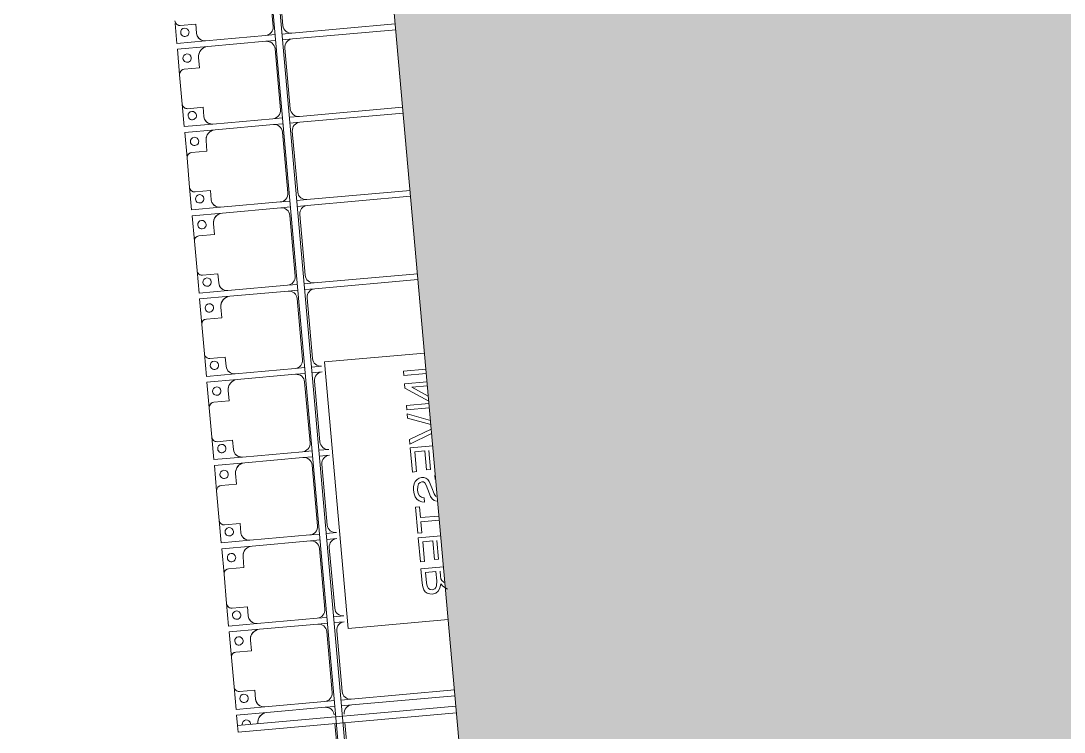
# Model space of a CAD drawing. Header units: millimetres. Extents: x -861324 to 439029, y -308065 to 694685.
# Drawn here: x -83653 to -77408, y 25331 to 29586 of the extents above; entities that cross this region are included whole.
import ezdxf

# ---------------------------------------------------------------- set-up
doc = ezdxf.new("R2010")
doc.units = ezdxf.units.MM
for name, color, linetype, lineweight in [('A-DETL-GENF', 92, 'Continuous', 9), ('A-DETL-THIN', 151, 'Continuous', 9), ('A-GENM', 13, 'Continuous', 9), ('S-BEAM', 12, 'Continuous', 9)]:
    doc.layers.add(name, color=color, linetype=linetype, lineweight=lineweight)

# ---------------------------------------------------------------- blocks, each defined once
blk = doc.blocks.new('Dải phao đi lại kèm đỡ invester - DẢI PHAO ĐI LẠI-19658-BỐ TRÍ BÈ PIN HỒ BẢN MÒNG')
at = {"layer": 'A-GENM', "color": 7}
for p, q in [((134223.4, -620.3), (134223.4, 0)), ((134258.4, 0), (134258.4, -620.3)), ((135223.4, -620.3), (135223.4, 0)), ((135258.4, 0), (135258.4, -620.3)), ((138223.4, -620.3), (138223.4, 0)), ((134723.4, -620.3), (134723.4, 0)), ((134758.4, 0), (134758.4, -620.3)), ((135723.4, -620.3), (135723.4, 0)), ((135758.4, 0), (135758.4, -620.3)), ((138258.4, 0), (138258.4, -620.3)), ((134223.4, -620.3), (134223.4, -681.1)), ((134258.4, -681.1), (134258.4, -620.3)), ((134723.4, -620.3), (134723.4, -681.1)), ((134758.4, -681.1), (134758.4, -620.3)), ((135223.4, -620.3), (135223.4, -681.1)), ((135258.4, -681.1), (135258.4, -620.3)), ((135723.4, -620.3), (135723.4, -681.1)), ((135758.4, -681.1), (135758.4, -620.3)), ((136223.4, -620.3), (136223.4, -681.1)), ((136258.4, -681.1), (136258.4, -620.3)), ((136723.4, -620.3), (136723.4, -681.1)), ((136758.4, -681.1), (136758.4, -620.3)), ((137223.4, -620.3), (137223.4, -681.1)), ((137258.4, -681.1), (137258.4, -620.3)), ((137723.4, -620.3), (137723.4, -681.1)), ((137758.4, -681.1), (137758.4, -620.3)), ((138223.4, -620.3), (138223.4, -681.1)), ((138258.4, -681.1), (138258.4, -620.3)), ((133808.4, -670.3), (134173.4, -670.3)), ((134308.4, -670.3), (134673.4, -670.3)), ((134808.4, -670.3), (135173.4, -670.3)), ((135308.4, -670.3), (135673.4, -670.3)), ((135808.4, -670.3), (136173.4, -670.3)), ((136308.4, -670.3), (136673.4, -670.3)), ((136808.4, -670.3), (137173.4, -670.3)), ((137308.4, -670.3), (137673.4, -670.3)), ((137808.4, -670.3), (138173.4, -670.3)), ((138360, -670.3), (138673.4, -670.3)), ((134173.4, -729.7), (133808.4, -729.7)), ((134223.4, -721.1), (134223.4, -779.7)), ((134258.4, -779.7), (134258.4, -721.1)), ((134673.4, -729.7), (134308.4, -729.7)), ((134723.4, -721.1), (134723.4, -779.7)), ((134758.4, -779.7), (134758.4, -721.1)), ((135173.4, -729.7), (134808.4, -729.7)), ((135223.4, -721.1), (135223.4, -779.7)), ((135258.4, -779.7), (135258.4, -721.1)), ((135673.4, -729.7), (135308.4, -729.7)), ((135723.4, -721.1), (135723.4, -779.7)), ((135758.4, -779.7), (135758.4, -721.1)), ((136173.4, -729.7), (135808.4, -729.7)), ((136223.4, -721.1), (136223.4, -779.7)), ((136258.4, -779.7), (136258.4, -721.1)), ((136673.4, -729.7), (136308.4, -729.7)), ((136723.4, -721.1), (136723.4, -779.7)), ((136758.4, -779.7), (136758.4, -721.1)), ((137173.4, -729.7), (136808.4, -729.7)), ((137223.4, -721.1), (137223.4, -779.7)), ((137258.4, -779.7), (137258.4, -721.1)), ((137673.4, -729.7), (137308.4, -729.7)), ((137723.4, -721.1), (137723.4, -779.7)), ((137758.4, -779.7), (137758.4, -721.1)), ((138173.4, -729.7), (137808.4, -729.7)), ((138223.4, -721.1), (138223.4, -779.7)), ((138258.4, -779.7), (138258.4, -721.1)), ((138673.4, -729.7), (138360, -729.7)), ((134223.4, -1139.7), (134223.4, -779.7)), ((134258.4, -779.7), (134258.4, -1129.7)), ((134723.4, -1139.7), (134723.4, -779.7)), ((134758.4, -779.7), (134758.4, -1129.7)), ((135223.4, -1139.7), (135223.4, -779.7)), ((135258.4, -779.7), (135258.4, -1129.7)), ((135723.4, -1139.7), (135723.4, -779.7)), ((135758.4, -779.7), (135758.4, -1129.7)), ((136223.4, -1139.7), (136223.4, -779.7)), ((136258.4, -779.7), (136258.4, -1129.7)), ((136723.4, -1139.7), (136723.4, -779.7)), ((136758.4, -779.7), (136758.4, -1129.7)), ((137223.4, -1139.7), (137223.4, -779.7)), ((137258.4, -779.7), (137258.4, -1129.7)), ((137723.4, -1139.7), (137723.4, -779.7)), ((137758.4, -779.7), (137758.4, -1129.7)), ((138223.4, -1139.7), (138223.4, -779.7)), ((138258.4, -779.7), (138258.4, -1129.7)), ((134118.2, -1282.2), (134118.2, -1189.7)), ((134118.2, -1189.7), (134173.4, -1189.7)), ((134318.4, -1189.7), (134381.8, -1189.7)), ((134381.8, -1189.7), (134381.8, -1282.2)), ((134618.2, -1282.2), (134618.2, -1189.7)), ((134618.2, -1189.7), (134673.4, -1189.7)), ((134818.4, -1189.7), (134881.8, -1189.7)), ((134881.8, -1189.7), (134881.8, -1282.2)), ((135118.2, -1282.2), (135118.2, -1189.7)), ((135118.2, -1189.7), (135173.4, -1189.7)), ((135318.4, -1189.7), (135381.8, -1189.7)), ((135381.8, -1189.7), (135381.8, -1282.2)), ((135618.2, -1282.2), (135618.2, -1189.7)), ((135618.2, -1189.7), (135673.4, -1189.7)), ((135818.4, -1189.7), (135881.8, -1189.7)), ((135881.8, -1189.7), (135881.8, -1282.2)), ((136118.2, -1282.2), (136118.2, -1189.7)), ((136118.2, -1189.7), (136173.4, -1189.7)), ((136318.4, -1189.7), (136381.8, -1189.7)), ((136381.8, -1189.7), (136381.8, -1282.2)), ((136618.2, -1282.2), (136618.2, -1189.7)), ((136618.2, -1189.7), (136673.4, -1189.7)), ((136818.4, -1189.7), (136881.8, -1189.7)), ((136881.8, -1189.7), (136881.8, -1282.2)), ((137118.2, -1282.2), (137118.2, -1189.7)), ((137118.2, -1189.7), (137173.4, -1189.7)), ((137318.4, -1189.7), (137381.8, -1189.7)), ((137381.8, -1189.7), (137381.8, -1282.2)), ((137618.2, -1282.2), (137618.2, -1189.7)), ((137618.2, -1189.7), (137673.4, -1189.7)), ((137818.4, -1189.7), (137881.8, -1189.7)), ((137881.8, -1189.7), (137881.8, -1282.2)), ((138118.2, -1282.2), (138118.2, -1189.7)), ((138118.2, -1189.7), (138173.4, -1189.7)), ((134411.8, -1312.2), (134588.2, -1312.2)), ((134911.8, -1312.2), (135088.2, -1312.2)), ((135411.8, -1312.2), (135588.2, -1312.2)), ((135911.8, -1312.2), (136088.2, -1312.2)), ((136411.8, -1312.2), (136588.2, -1312.2)), ((136911.8, -1312.2), (137088.2, -1312.2)), ((137411.8, -1312.2), (137588.2, -1312.2)), ((137911.8, -1312.2), (138088.2, -1312.2))]:
    blk.add_line(p, q, dxfattribs=at)
at = {"layer": 'A-GENM', "color": 9}
for p, q in [((134223.4, -620.3), (134223.4, -681.1)), ((134258.4, -681.1), (134258.4, -620.3)), ((134723.4, -620.3), (134723.4, -681.1)), ((134758.4, -681.1), (134758.4, -620.3)), ((135223.4, -620.3), (135223.4, -681.1)), ((135258.4, -681.1), (135258.4, -620.3)), ((135723.4, -620.3), (135723.4, -681.1)), ((135758.4, -681.1), (135758.4, -620.3)), ((136223.4, -620.3), (136223.4, -681.1)), ((136258.4, -681.1), (136258.4, -620.3)), ((136723.4, -620.3), (136723.4, -681.1)), ((136758.4, -681.1), (136758.4, -620.3)), ((137223.4, -620.3), (137223.4, -681.1)), ((137258.4, -681.1), (137258.4, -620.3)), ((137723.4, -620.3), (137723.4, -681.1)), ((137758.4, -681.1), (137758.4, -620.3)), ((138223.4, -620.3), (138223.4, -681.1)), ((138258.4, -681.1), (138258.4, -620.3)), ((134223.4, -721.1), (134223.4, -779.7)), ((134258.4, -779.7), (134258.4, -721.1)), ((134723.4, -721.1), (134723.4, -779.7)), ((134758.4, -779.7), (134758.4, -721.1)), ((135223.4, -721.1), (135223.4, -779.7)), ((135258.4, -779.7), (135258.4, -721.1)), ((135723.4, -721.1), (135723.4, -779.7)), ((135758.4, -779.7), (135758.4, -721.1)), ((136223.4, -721.1), (136223.4, -779.7)), ((136258.4, -779.7), (136258.4, -721.1)), ((136723.4, -721.1), (136723.4, -779.7)), ((136758.4, -779.7), (136758.4, -721.1)), ((137223.4, -721.1), (137223.4, -779.7)), ((137258.4, -779.7), (137258.4, -721.1)), ((137723.4, -721.1), (137723.4, -779.7)), ((137758.4, -779.7), (137758.4, -721.1)), ((138223.4, -721.1), (138223.4, -779.7)), ((138258.4, -779.7), (138258.4, -721.1)), ((134223.4, -1139.7), (134223.4, -1312.2)), ((134223.4, -1312.2), (134223.4, -1139.7)), ((134258.4, -1312.2), (134258.4, -1129.7)), ((134258.4, -1129.7), (134258.4, -1312.2)), ((134723.4, -1139.7), (134723.4, -1312.2)), ((134723.4, -1312.2), (134723.4, -1139.7)), ((134758.4, -1312.2), (134758.4, -1129.7)), ((134758.4, -1129.7), (134758.4, -1312.2)), ((135223.4, -1139.7), (135223.4, -1312.2)), ((135223.4, -1312.2), (135223.4, -1139.7)), ((135258.4, -1312.2), (135258.4, -1129.7)), ((135258.4, -1129.7), (135258.4, -1312.2)), ((135723.4, -1139.7), (135723.4, -1312.2)), ((135723.4, -1312.2), (135723.4, -1139.7)), ((135758.4, -1312.2), (135758.4, -1129.7)), ((135758.4, -1129.7), (135758.4, -1312.2)), ((136223.4, -1139.7), (136223.4, -1312.2)), ((136223.4, -1312.2), (136223.4, -1139.7)), ((136258.4, -1312.2), (136258.4, -1129.7)), ((136258.4, -1129.7), (136258.4, -1312.2)), ((136723.4, -1139.7), (136723.4, -1312.2)), ((136723.4, -1312.2), (136723.4, -1139.7)), ((136758.4, -1312.2), (136758.4, -1129.7)), ((136758.4, -1129.7), (136758.4, -1312.2)), ((137223.4, -1139.7), (137223.4, -1312.2)), ((137223.4, -1312.2), (137223.4, -1139.7)), ((137258.4, -1312.2), (137258.4, -1129.7)), ((137258.4, -1129.7), (137258.4, -1312.2)), ((137723.4, -1139.7), (137723.4, -1312.2)), ((137723.4, -1312.2), (137723.4, -1139.7)), ((137758.4, -1312.2), (137758.4, -1129.7)), ((137758.4, -1129.7), (137758.4, -1312.2)), ((138223.4, -1139.7), (138223.4, -1312.2)), ((138223.4, -1312.2), (138223.4, -1139.7)), ((138258.4, -1312.2), (138258.4, -1129.7)), ((138258.4, -1129.7), (138258.4, -1312.2)), ((134173.4, -1189.7), (134118.2, -1189.7)), ((134118.2, -1189.7), (134118.2, -1282.2)), ((134118.2, -1282.2), (134118.2, -1189.7)), ((134118.2, -1189.7), (134118.2, -1282.2)), ((134118.2, -1189.7), (134173.4, -1189.7)), ((134173.4, -1189.7), (134118.2, -1189.7)), ((134381.8, -1189.7), (134318.4, -1189.7)), ((134318.4, -1189.7), (134381.8, -1189.7)), ((134381.8, -1189.7), (134318.4, -1189.7)), ((134381.8, -1282.2), (134381.8, -1189.7)), ((134381.8, -1189.7), (134381.8, -1282.2)), ((134381.8, -1282.2), (134381.8, -1189.7)), ((134673.4, -1189.7), (134618.2, -1189.7)), ((134618.2, -1189.7), (134618.2, -1282.2)), ((134618.2, -1282.2), (134618.2, -1189.7)), ((134618.2, -1189.7), (134618.2, -1282.2)), ((134618.2, -1189.7), (134673.4, -1189.7)), ((134673.4, -1189.7), (134618.2, -1189.7)), ((134881.8, -1189.7), (134818.4, -1189.7)), ((134818.4, -1189.7), (134881.8, -1189.7)), ((134881.8, -1189.7), (134818.4, -1189.7)), ((134881.8, -1282.2), (134881.8, -1189.7)), ((134881.8, -1189.7), (134881.8, -1282.2)), ((134881.8, -1282.2), (134881.8, -1189.7)), ((135173.4, -1189.7), (135118.2, -1189.7)), ((135118.2, -1189.7), (135118.2, -1282.2)), ((135118.2, -1282.2), (135118.2, -1189.7)), ((135118.2, -1189.7), (135118.2, -1282.2)), ((135118.2, -1189.7), (135173.4, -1189.7)), ((135173.4, -1189.7), (135118.2, -1189.7)), ((135381.8, -1189.7), (135318.4, -1189.7)), ((135318.4, -1189.7), (135381.8, -1189.7)), ((135381.8, -1189.7), (135318.4, -1189.7)), ((135381.8, -1282.2), (135381.8, -1189.7)), ((135381.8, -1189.7), (135381.8, -1282.2)), ((135381.8, -1282.2), (135381.8, -1189.7)), ((135673.4, -1189.7), (135618.2, -1189.7)), ((135618.2, -1189.7), (135618.2, -1282.2)), ((135618.2, -1282.2), (135618.2, -1189.7)), ((135618.2, -1189.7), (135618.2, -1282.2)), ((135618.2, -1189.7), (135673.4, -1189.7)), ((135673.4, -1189.7), (135618.2, -1189.7)), ((135881.8, -1189.7), (135818.4, -1189.7)), ((135818.4, -1189.7), (135881.8, -1189.7)), ((135881.8, -1189.7), (135818.4, -1189.7)), ((135881.8, -1282.2), (135881.8, -1189.7)), ((135881.8, -1189.7), (135881.8, -1282.2)), ((135881.8, -1282.2), (135881.8, -1189.7)), ((136173.4, -1189.7), (136118.2, -1189.7)), ((136118.2, -1189.7), (136118.2, -1282.2)), ((136118.2, -1282.2), (136118.2, -1189.7)), ((136118.2, -1189.7), (136118.2, -1282.2)), ((136118.2, -1189.7), (136173.4, -1189.7)), ((136173.4, -1189.7), (136118.2, -1189.7)), ((136381.8, -1189.7), (136318.4, -1189.7)), ((136318.4, -1189.7), (136381.8, -1189.7)), ((136381.8, -1189.7), (136318.4, -1189.7)), ((136381.8, -1282.2), (136381.8, -1189.7)), ((136381.8, -1189.7), (136381.8, -1282.2)), ((136381.8, -1282.2), (136381.8, -1189.7)), ((136673.4, -1189.7), (136618.2, -1189.7)), ((136618.2, -1189.7), (136618.2, -1282.2)), ((136618.2, -1282.2), (136618.2, -1189.7)), ((136618.2, -1189.7), (136618.2, -1282.2)), ((136618.2, -1189.7), (136673.4, -1189.7)), ((136673.4, -1189.7), (136618.2, -1189.7)), ((136881.8, -1189.7), (136818.4, -1189.7)), ((136818.4, -1189.7), (136881.8, -1189.7)), ((136881.8, -1189.7), (136818.4, -1189.7)), ((136881.8, -1282.2), (136881.8, -1189.7)), ((136881.8, -1189.7), (136881.8, -1282.2)), ((136881.8, -1282.2), (136881.8, -1189.7)), ((137173.4, -1189.7), (137118.2, -1189.7)), ((137118.2, -1189.7), (137118.2, -1282.2)), ((137118.2, -1282.2), (137118.2, -1189.7)), ((137118.2, -1189.7), (137118.2, -1282.2)), ((137118.2, -1189.7), (137173.4, -1189.7)), ((137173.4, -1189.7), (137118.2, -1189.7)), ((137381.8, -1189.7), (137318.4, -1189.7)), ((137318.4, -1189.7), (137381.8, -1189.7)), ((137381.8, -1189.7), (137318.4, -1189.7)), ((137381.8, -1282.2), (137381.8, -1189.7)), ((137381.8, -1189.7), (137381.8, -1282.2)), ((137381.8, -1282.2), (137381.8, -1189.7)), ((137673.4, -1189.7), (137618.2, -1189.7)), ((137618.2, -1189.7), (137618.2, -1282.2)), ((137618.2, -1282.2), (137618.2, -1189.7)), ((137618.2, -1189.7), (137618.2, -1282.2)), ((137618.2, -1189.7), (137673.4, -1189.7)), ((137673.4, -1189.7), (137618.2, -1189.7)), ((137881.8, -1189.7), (137818.4, -1189.7)), ((137818.4, -1189.7), (137881.8, -1189.7)), ((137881.8, -1189.7), (137818.4, -1189.7)), ((137881.8, -1282.2), (137881.8, -1189.7)), ((137881.8, -1189.7), (137881.8, -1282.2)), ((137881.8, -1282.2), (137881.8, -1189.7)), ((138173.4, -1189.7), (138118.2, -1189.7)), ((138118.2, -1189.7), (138118.2, -1282.2)), ((138118.2, -1282.2), (138118.2, -1189.7)), ((138118.2, -1189.7), (138118.2, -1282.2)), ((138118.2, -1189.7), (138173.4, -1189.7)), ((138173.4, -1189.7), (138118.2, -1189.7)), ((134223.4, -1312.2), (134103.8, -1312.2)), ((134103.8, -1312.2), (134223.4, -1312.2)), ((134411.8, -1312.2), (134258.4, -1312.2)), ((134258.4, -1312.2), (134411.8, -1312.2)), ((134723.4, -1312.2), (134588.2, -1312.2)), ((134588.2, -1312.2), (134723.4, -1312.2)), ((134911.8, -1312.2), (134758.4, -1312.2)), ((134758.4, -1312.2), (134911.8, -1312.2)), ((135223.4, -1312.2), (135088.2, -1312.2)), ((135088.2, -1312.2), (135223.4, -1312.2)), ((135411.8, -1312.2), (135258.4, -1312.2)), ((135258.4, -1312.2), (135411.8, -1312.2)), ((135723.4, -1312.2), (135588.2, -1312.2)), ((135588.2, -1312.2), (135723.4, -1312.2)), ((135911.8, -1312.2), (135758.4, -1312.2)), ((135758.4, -1312.2), (135911.8, -1312.2)), ((136223.4, -1312.2), (136088.2, -1312.2)), ((136088.2, -1312.2), (136223.4, -1312.2)), ((136411.8, -1312.2), (136258.4, -1312.2)), ((136258.4, -1312.2), (136411.8, -1312.2)), ((136723.4, -1312.2), (136588.2, -1312.2)), ((136588.2, -1312.2), (136723.4, -1312.2)), ((136911.8, -1312.2), (136758.4, -1312.2)), ((136758.4, -1312.2), (136911.8, -1312.2)), ((137223.4, -1312.2), (137088.2, -1312.2)), ((137088.2, -1312.2), (137223.4, -1312.2)), ((137411.8, -1312.2), (137258.4, -1312.2)), ((137258.4, -1312.2), (137411.8, -1312.2)), ((137723.4, -1312.2), (137588.2, -1312.2)), ((137588.2, -1312.2), (137723.4, -1312.2)), ((137911.8, -1312.2), (137758.4, -1312.2)), ((137758.4, -1312.2), (137911.8, -1312.2)), ((138223.4, -1312.2), (138088.2, -1312.2)), ((138088.2, -1312.2), (138223.4, -1312.2)), ((138320, -1312.2), (138258.4, -1312.2)), ((138258.4, -1312.2), (138320, -1312.2))]:
    blk.add_line(p, q, dxfattribs=at)
at = {"layer": 'A-GENM', "color": 7}
for centre, radius, start, end in [((134173.4, -620.3), 50, 270, 0), ((134308.4, -620.3), 50, 180, 270), ((134673.4, -620.3), 50, 270, 0), ((134808.4, -620.3), 50, 180, 270), ((135173.4, -620.3), 50, 270, 0), ((135308.4, -620.3), 50, 180, 270), ((135673.4, -620.3), 50, 270, 0), ((135808.4, -620.3), 50, 180, 270), ((136173.4, -620.3), 50, 270, 0), ((136308.4, -620.3), 50, 180, 270), ((136673.4, -620.3), 50, 270, 0), ((136808.4, -620.3), 50, 180, 270), ((137173.4, -620.3), 50, 270, 0), ((137308.4, -620.3), 50, 180, 270), ((137673.4, -620.3), 50, 270, 0), ((137808.4, -620.3), 50, 180, 270), ((138173.4, -620.3), 50, 270, 0), ((138308.4, -620.3), 50, 180, 270), ((134173.4, -779.7), 50, 360, 90), ((134308.4, -779.7), 50, 90, 180), ((134673.4, -779.7), 50, 360, 90), ((134808.4, -779.7), 50, 90, 180), ((135173.4, -779.7), 50, 360, 90), ((135308.4, -779.7), 50, 90, 180), ((135673.4, -779.7), 50, 360, 90), ((135808.4, -779.7), 50, 90, 180), ((136173.4, -779.7), 50, 360, 90), ((136308.4, -779.7), 50, 90, 180), ((136673.4, -779.7), 50, 360, 90), ((136808.4, -779.7), 50, 90, 180), ((137173.4, -779.7), 50, 360, 90), ((137308.4, -779.7), 50, 90, 180), ((137673.4, -779.7), 50, 360, 90), ((137808.4, -779.7), 50, 90, 180), ((138173.4, -779.7), 50, 360, 90), ((138308.4, -779.7), 50, 90, 180), ((134173.4, -1139.7), 50, 270, 360), ((134318.4, -1129.7), 60, 180, 270), ((134673.4, -1139.7), 50, 270, 360), ((134818.4, -1129.7), 60, 180, 270), ((135173.4, -1139.7), 50, 270, 360), ((135318.4, -1129.7), 60, 180, 270), ((135673.4, -1139.7), 50, 270, 360), ((135818.4, -1129.7), 60, 180, 270), ((136173.4, -1139.7), 50, 270, 360), ((136318.4, -1129.7), 60, 180, 270), ((136673.4, -1139.7), 50, 270, 360), ((136818.4, -1129.7), 60, 180, 270), ((137173.4, -1139.7), 50, 270, 360), ((137318.4, -1129.7), 60, 180, 270), ((137673.4, -1139.7), 50, 270, 360), ((137818.4, -1129.7), 60, 180, 270), ((138173.4, -1139.7), 50, 270, 360), ((138318.4, -1129.7), 60, 180, 270), ((134088.2, -1282.2), 30, 270, 0), ((134411.8, -1282.2), 30, 180, 270), ((134588.2, -1282.2), 30, 270, 0), ((134911.8, -1282.2), 30, 180, 270), ((135088.2, -1282.2), 30, 270, 0), ((135411.8, -1282.2), 30, 180, 270), ((135588.2, -1282.2), 30, 270, 0), ((135911.8, -1282.2), 30, 180, 270), ((136088.2, -1282.2), 30, 270, 0), ((136411.8, -1282.2), 30, 180, 270), ((136588.2, -1282.2), 30, 270, 0), ((136911.8, -1282.2), 30, 180, 270), ((137088.2, -1282.2), 30, 270, 0), ((137411.8, -1282.2), 30, 180, 270), ((137588.2, -1282.2), 30, 270, 0), ((137911.8, -1282.2), 30, 180, 270), ((138088.2, -1282.2), 30, 270, 0)]:
    blk.add_arc(centre, radius, start, end, dxfattribs=at)
at = {"layer": 'A-GENM', "color": 9}
for centre, radius, start, end in [((134173.4, -1139.7), 50, 270, 345), ((134173.4, -1139.7), 50, 270, 345), ((134173.4, -1139.7), 50, 270, 345), ((134318.4, -1129.7), 60, 195, 270), ((134318.4, -1129.7), 60, 195, 270), ((134318.4, -1129.7), 60, 195, 270), ((134673.4, -1139.7), 50, 270, 345), ((134673.4, -1139.7), 50, 270, 345), ((134673.4, -1139.7), 50, 270, 345), ((134818.4, -1129.7), 60, 195, 270), ((134818.4, -1129.7), 60, 195, 270), ((134818.4, -1129.7), 60, 195, 270), ((135173.4, -1139.7), 50, 270, 345), ((135173.4, -1139.7), 50, 270, 345), ((135173.4, -1139.7), 50, 270, 345), ((135318.4, -1129.7), 60, 195, 270), ((135318.4, -1129.7), 60, 195, 270), ((135318.4, -1129.7), 60, 195, 270), ((135673.4, -1139.7), 50, 270, 345), ((135673.4, -1139.7), 50, 270, 345), ((135673.4, -1139.7), 50, 270, 345), ((135818.4, -1129.7), 60, 195, 270), ((135818.4, -1129.7), 60, 195, 270), ((135818.4, -1129.7), 60, 195, 270), ((136173.4, -1139.7), 50, 270, 345), ((136173.4, -1139.7), 50, 270, 345), ((136173.4, -1139.7), 50, 270, 345), ((136318.4, -1129.7), 60, 195, 270), ((136318.4, -1129.7), 60, 195, 270), ((136318.4, -1129.7), 60, 195, 270), ((136673.4, -1139.7), 50, 270, 345), ((136673.4, -1139.7), 50, 270, 345), ((136673.4, -1139.7), 50, 270, 345), ((136818.4, -1129.7), 60, 195, 270), ((136818.4, -1129.7), 60, 195, 270), ((136818.4, -1129.7), 60, 195, 270), ((137173.4, -1139.7), 50, 270, 345), ((137173.4, -1139.7), 50, 270, 345), ((137173.4, -1139.7), 50, 270, 345), ((137318.4, -1129.7), 60, 195, 270), ((137318.4, -1129.7), 60, 195, 270), ((137318.4, -1129.7), 60, 195, 270), ((137673.4, -1139.7), 50, 270, 345), ((137673.4, -1139.7), 50, 270, 345), ((137673.4, -1139.7), 50, 270, 345), ((137818.4, -1129.7), 60, 195, 270), ((137818.4, -1129.7), 60, 195, 270), ((137818.4, -1129.7), 60, 195, 270), ((138173.4, -1139.7), 50, 270, 345), ((138173.4, -1139.7), 50, 270, 345), ((138173.4, -1139.7), 50, 270, 345), ((138318.4, -1129.7), 60, 195, 270), ((138318.4, -1129.7), 60, 195, 270), ((138318.4, -1129.7), 60, 195, 270), ((134161.8, -1258.6), 25, 90, 270), ((134161.8, -1258.6), 25, 90, 270), ((134161.8, -1258.6), 25, 270, 90), ((134161.8, -1258.6), 25, 270, 90), ((134316.8, -1258.6), 25, 90, 270), ((134316.8, -1258.6), 25, 90, 270), ((134316.8, -1258.6), 25, 270, 90), ((134316.8, -1258.6), 25, 270, 90), ((134661.8, -1258.6), 25, 90, 270), ((134661.8, -1258.6), 25, 90, 270), ((134661.8, -1258.6), 25, 270, 90), ((134661.8, -1258.6), 25, 270, 90), ((134816.8, -1258.6), 25, 90, 270), ((134816.8, -1258.6), 25, 90, 270), ((134816.8, -1258.6), 25, 270, 90), ((134816.8, -1258.6), 25, 270, 90), ((135161.8, -1258.6), 25, 90, 270), ((135161.8, -1258.6), 25, 90, 270), ((135161.8, -1258.6), 25, 270, 90), ((135161.8, -1258.6), 25, 270, 90), ((135316.8, -1258.6), 25, 90, 270), ((135316.8, -1258.6), 25, 90, 270), ((135316.8, -1258.6), 25, 270, 90), ((135316.8, -1258.6), 25, 270, 90), ((135661.8, -1258.6), 25, 90, 270), ((135661.8, -1258.6), 25, 90, 270), ((135661.8, -1258.6), 25, 270, 90), ((135661.8, -1258.6), 25, 270, 90), ((135816.8, -1258.6), 25, 90, 270), ((135816.8, -1258.6), 25, 90, 270), ((135816.8, -1258.6), 25, 270, 90), ((135816.8, -1258.6), 25, 270, 90), ((136161.8, -1258.6), 25, 90, 270), ((136161.8, -1258.6), 25, 90, 270), ((136161.8, -1258.6), 25, 270, 90), ((136161.8, -1258.6), 25, 270, 90), ((136316.8, -1258.6), 25, 90, 270), ((136316.8, -1258.6), 25, 90, 270), ((136316.8, -1258.6), 25, 270, 90), ((136316.8, -1258.6), 25, 270, 90), ((136661.8, -1258.6), 25, 90, 270), ((136661.8, -1258.6), 25, 90, 270), ((136661.8, -1258.6), 25, 270, 90), ((136661.8, -1258.6), 25, 270, 90), ((136816.8, -1258.6), 25, 90, 270), ((136816.8, -1258.6), 25, 90, 270), ((136816.8, -1258.6), 25, 270, 90), ((136816.8, -1258.6), 25, 270, 90), ((137161.8, -1258.6), 25, 90, 270), ((137161.8, -1258.6), 25, 90, 270), ((137161.8, -1258.6), 25, 270, 90), ((137161.8, -1258.6), 25, 270, 90), ((137316.8, -1258.6), 25, 90, 270), ((137316.8, -1258.6), 25, 90, 270), ((137316.8, -1258.6), 25, 270, 90), ((137316.8, -1258.6), 25, 270, 90), ((137661.8, -1258.6), 25, 90, 270), ((137661.8, -1258.6), 25, 90, 270), ((137661.8, -1258.6), 25, 270, 90), ((137661.8, -1258.6), 25, 270, 90), ((137816.8, -1258.6), 25, 90, 270), ((137816.8, -1258.6), 25, 90, 270), ((137816.8, -1258.6), 25, 270, 90), ((137816.8, -1258.6), 25, 270, 90), ((138161.8, -1258.6), 25, 90, 270), ((138161.8, -1258.6), 25, 90, 270), ((138161.8, -1258.6), 25, 270, 90), ((138161.8, -1258.6), 25, 270, 90), ((138316.8, -1258.6), 25, 90, 270), ((138316.8, -1258.6), 25, 90, 270), ((134088.2, -1282.2), 30, 300, 0), ((134088.2, -1282.2), 30, 300, 0), ((134088.2, -1282.2), 30, 300, 0), ((134411.8, -1282.2), 30, 180, 240), ((134411.8, -1282.2), 30, 180, 240), ((134411.8, -1282.2), 30, 180, 240), ((134588.2, -1282.2), 30, 300, 0), ((134588.2, -1282.2), 30, 300, 0), ((134588.2, -1282.2), 30, 300, 0), ((134911.8, -1282.2), 30, 180, 240), ((134911.8, -1282.2), 30, 180, 240), ((134911.8, -1282.2), 30, 180, 240), ((135088.2, -1282.2), 30, 300, 0), ((135088.2, -1282.2), 30, 300, 0), ((135088.2, -1282.2), 30, 300, 0), ((135411.8, -1282.2), 30, 180, 240), ((135411.8, -1282.2), 30, 180, 240), ((135411.8, -1282.2), 30, 180, 240), ((135588.2, -1282.2), 30, 300, 0), ((135588.2, -1282.2), 30, 300, 0), ((135588.2, -1282.2), 30, 300, 0), ((135911.8, -1282.2), 30, 180, 240), ((135911.8, -1282.2), 30, 180, 240), ((135911.8, -1282.2), 30, 180, 240), ((136088.2, -1282.2), 30, 300, 0), ((136088.2, -1282.2), 30, 300, 0), ((136088.2, -1282.2), 30, 300, 0), ((136411.8, -1282.2), 30, 180, 240), ((136411.8, -1282.2), 30, 180, 240), ((136411.8, -1282.2), 30, 180, 240), ((136588.2, -1282.2), 30, 300, 0), ((136588.2, -1282.2), 30, 300, 0), ((136588.2, -1282.2), 30, 300, 0), ((136911.8, -1282.2), 30, 180, 240), ((136911.8, -1282.2), 30, 180, 240), ((136911.8, -1282.2), 30, 180, 240), ((137088.2, -1282.2), 30, 300, 0), ((137088.2, -1282.2), 30, 300, 0), ((137088.2, -1282.2), 30, 300, 0), ((137411.8, -1282.2), 30, 180, 240), ((137411.8, -1282.2), 30, 180, 240), ((137411.8, -1282.2), 30, 180, 240), ((137588.2, -1282.2), 30, 300, 0), ((137588.2, -1282.2), 30, 300, 0), ((137588.2, -1282.2), 30, 300, 0), ((137911.8, -1282.2), 30, 180, 240), ((137911.8, -1282.2), 30, 180, 240), ((137911.8, -1282.2), 30, 180, 240), ((138088.2, -1282.2), 30, 300, 0), ((138088.2, -1282.2), 30, 300, 0), ((138088.2, -1282.2), 30, 300, 0)]:
    blk.add_arc(centre, radius, start, end, dxfattribs=at)
blk = doc.blocks.new('Dầm C52 - Dầm C52-22346-BỐ TRÍ BÈ PIN HỒ BẢN MÒNG')
at = {"layer": 'S-BEAM', "color": 7}
for p, q in [((-87623.4, 20), (87623.4, 20)), ((87623.4, -20), (-87623.4, -20))]:
    blk.add_line(p, q, dxfattribs=at)
blk = doc.blocks.new('Dầm C52 - Hộp 40x60-V100-BỐ TRÍ BÈ PIN HỒ BẢN MÒNG')
at = {"layer": 'S-BEAM', "color": 7}
for p, q in [((-20146.3, -20), (-20146.3, 20)), ((-20146.3, 20), (-18834.2, 20)), ((-18834.2, -20), (-20146.3, -20))]:
    blk.add_line(p, q, dxfattribs=at)
blk = doc.blocks.new('Invester - SG -510HX-16693-BỐ TRÍ BÈ PIN HỒ BẢN MÒNG')
at = {"layer": 'A-GENM', "color": 7}
for p, q in [((-800, 0), (-800, -600)), ((-703.4, 0), (-703.4, -135.1)), ((-678.2, -135.1), (-678.2, 0)), ((-628, 0), (-628, -135.1)), ((-541.3, 0), (-602.9, -93.4)), ((-602.9, -93.4), (-602.9, 0)), ((-601.1, -135.1), (-512, 0)), ((-496.2, 0), (-496.2, -135.1)), ((-471, -135.1), (-471, 0)), ((-394, 0), (-447.7, -135.1)), ((-420.8, -135.1), (-370.9, 0)), ((-342.2, 0), (-292.1, -135.1)), ((-265.3, -135.1), (-316.8, 0)), ((-241.9, 0), (-241.9, -135.1)), ((178.8, 0), (178.8, -110)), ((203.9, -110), (203.9, 0)), ((298.1, 0), (298.1, -135.1)), ((483.3, 0), (483.3, -135.1)), ((598.9, -14.5), (619.2, 11.4)), ((800, -600), (800, 0)), ((-103.8, -25.2), (-216.8, -25.2)), ((-216.8, -110), (-216.8, -50.3)), ((-216.8, -50.3), (-103.8, -50.3)), ((-103.8, -50.3), (-103.8, -25.2)), ((-66.1, -3.3), (-41, -3.3)), ((-52.8, -58), (-58, -69.8)), ((-43.9, -47.7), (-52.8, -58)), ((-31.4, -39.3), (-43.9, -47.7)), ((8, -26.9), (-31.4, -39.3)), ((-26.7, -66.2), (-12.5, -59.3)), ((-12.5, -59.3), (14.3, -52.2)), ((44.5, -17.3), (8, -26.9)), ((14.3, -52.2), (58.8, -39.6)), ((55.2, -12.1), (44.5, -17.3)), ((61.6, -5.9), (55.2, -12.1)), ((58.8, -39.6), (73.1, -30.5)), ((73.1, -30.5), (83.1, -19.3)), ((83.1, -19.3), (88.9, -6)), ((436.2, -25.2), (323.2, -25.2)), ((323.2, -110), (323.2, -50.3)), ((323.2, -50.3), (436.2, -50.3)), ((436.2, -50.3), (436.2, -25.2)), ((538.7, -22.1), (508.4, -22.1)), ((508.4, -47.2), (564.6, -47.2)), ((508.4, -110), (508.4, -47.2)), ((553.3, -21.2), (538.7, -22.1)), ((565.2, -16.4), (553.3, -21.2)), ((564.6, -47.2), (593.3, -50.8)), ((578.5, -3.4), (565.2, -16.4)), ((584.6, -25.2), (598.9, -14.5)), ((609.3, -31.9), (584.6, -25.2)), ((593.3, -50.8), (602.7, -55.4)), ((602.7, -55.4), (609.6, -62.1)), ((626.6, -43.9), (609.3, -31.9)), ((609.6, -62.1), (615.1, -79.2)), ((636.8, -60.3), (626.6, -43.9)), ((640.2, -80.1), (636.8, -60.3)), ((-97.5, -110), (-216.8, -110)), ((-97.5, -135.1), (-97.5, -110)), ((-58, -69.8), (-59.8, -82.9)), ((-59.8, -82.9), (-57.6, -97.6)), ((-57.6, -97.6), (-51.1, -111.3)), ((-51.1, -111.3), (-40.4, -123)), ((-40.4, -123), (-25.7, -131.4)), ((-34.7, -83.7), (-32.7, -74)), ((-31.9, -95), (-34.7, -83.7)), ((-32.7, -74), (-26.7, -66.2)), ((-23.4, -104.5), (-31.9, -95)), ((-8.8, -111), (-23.4, -104.5)), ((12.5, -113.1), (-8.8, -111)), ((33.4, -111), (12.5, -113.1)), ((48.4, -104.4), (33.4, -111)), ((58, -93.6), (48.4, -104.4)), ((51.3, -131.1), (66.5, -122.2)), ((62.6, -78.6), (58, -93.6)), ((87.7, -78.6), (62.6, -78.6)), ((66.5, -122.2), (77.8, -110)), ((77.8, -110), (84.9, -95.2)), ((84.9, -95.2), (87.7, -78.6)), ((178.8, -110), (112.9, -110)), ((112.9, -110), (112.9, -135.1)), ((269.8, -110), (203.9, -110)), ((269.8, -135.1), (269.8, -110)), ((442.5, -110), (323.2, -110)), ((442.5, -135.1), (442.5, -110)), ((570.9, -110), (508.4, -110)), ((590.8, -107.8), (570.9, -110)), ((604.5, -101.3), (590.8, -107.8)), ((612.5, -91.4), (604.5, -101.3)), ((610.1, -129.7), (622.4, -122.2)), ((615.1, -79.2), (612.5, -91.4)), ((622.4, -122.2), (632, -110.5)), ((632, -110.5), (638.2, -96)), ((638.2, -96), (640.2, -80.1)), ((-703.4, -135.1), (-678.2, -135.1)), ((-628, -135.1), (-601.1, -135.1)), ((-496.2, -135.1), (-471, -135.1)), ((-447.7, -135.1), (-420.8, -135.1)), ((-292.1, -135.1), (-265.3, -135.1)), ((-241.9, -135.1), (-97.5, -135.1)), ((-25.7, -131.4), (-8, -136.5)), ((-8, -136.5), (11.6, -138.2)), ((11.6, -138.2), (32.8, -136.5)), ((32.8, -136.5), (51.3, -131.1)), ((112.9, -135.1), (269.8, -135.1)), ((298.1, -135.1), (442.5, -135.1)), ((483.3, -135.1), (569.9, -135.1)), ((569.9, -135.1), (593.1, -133.8)), ((593.1, -133.8), (610.1, -129.7)), ((-800, -600), (800, -600))]:
    blk.add_line(p, q, dxfattribs=at)
blk = doc.blocks.new('HOBANMONG_BEPIN 4_rvt-1-BỐ TRÍ BÈ PIN HỒ BẢN MÒNG')
at = {"layer": 'A-GENM', "lineweight": 9}
for name, p, rotation in [('Dải phao đi lại kèm đỡ invester - DẢI PHAO ĐI LẠI-19658-BỐ TRÍ BÈ PIN HỒ BẢN MÒNG', (-93295.6, 163263.5), 275.0793457303301), ('Invester - SG -510HX-16693-BỐ TRÍ BÈ PIN HỒ BẢN MÒNG', (-81166.3, 26801.5), 275.0793457303302)]:
    blk.add_blockref(name, p, dxfattribs=dict(at, rotation=rotation))
at = {"layer": 'S-BEAM', "lineweight": 9}
for name, p, rotation in [('Dầm C52 - Dầm C52-22346-BỐ TRÍ BÈ PIN HỒ BẢN MÒNG', (-86283, 76449.1), 95.07934573032993), ('Dầm C52 - Hộp 40x60-V100-BỐ TRÍ BÈ PIN HỒ BẢN MÒNG', (-62287.4, 27134.2), 5.079345730330104)]:
    blk.add_blockref(name, p, dxfattribs=dict(at, rotation=rotation))

msp = doc.modelspace()

# ---------------------------------------------------------------- hatches: boundary and pattern name
at = {"layer": 'A-DETL-GENF'}
msp.add_hatch(color=8, dxfattribs=at).paths.add_polyline_path([(-77890.4, -10053.4), (-40370, -6718.4), (-44619.7, 41093.2), (-10168.2, 44155.4), (-21323.6, 169660.6), (-93295.6, 163263.5), (-77965.4, -9210.3)])

# ---------------------------------------------------------------- linework, layer by layer
at = {"layer": 'A-DETL-THIN'}
msp.add_line((-93295.6, 163263.5), (-77890.4, -10053.4), dxfattribs=at)

# ---------------------------------------------------------------- block references
at = {"lineweight": 5}
msp.add_blockref('HOBANMONG_BEPIN 4_rvt-1-BỐ TRÍ BÈ PIN HỒ BẢN MÒNG', (0, 0), dxfattribs=at)

doc.saveas('drawing.dxf')
